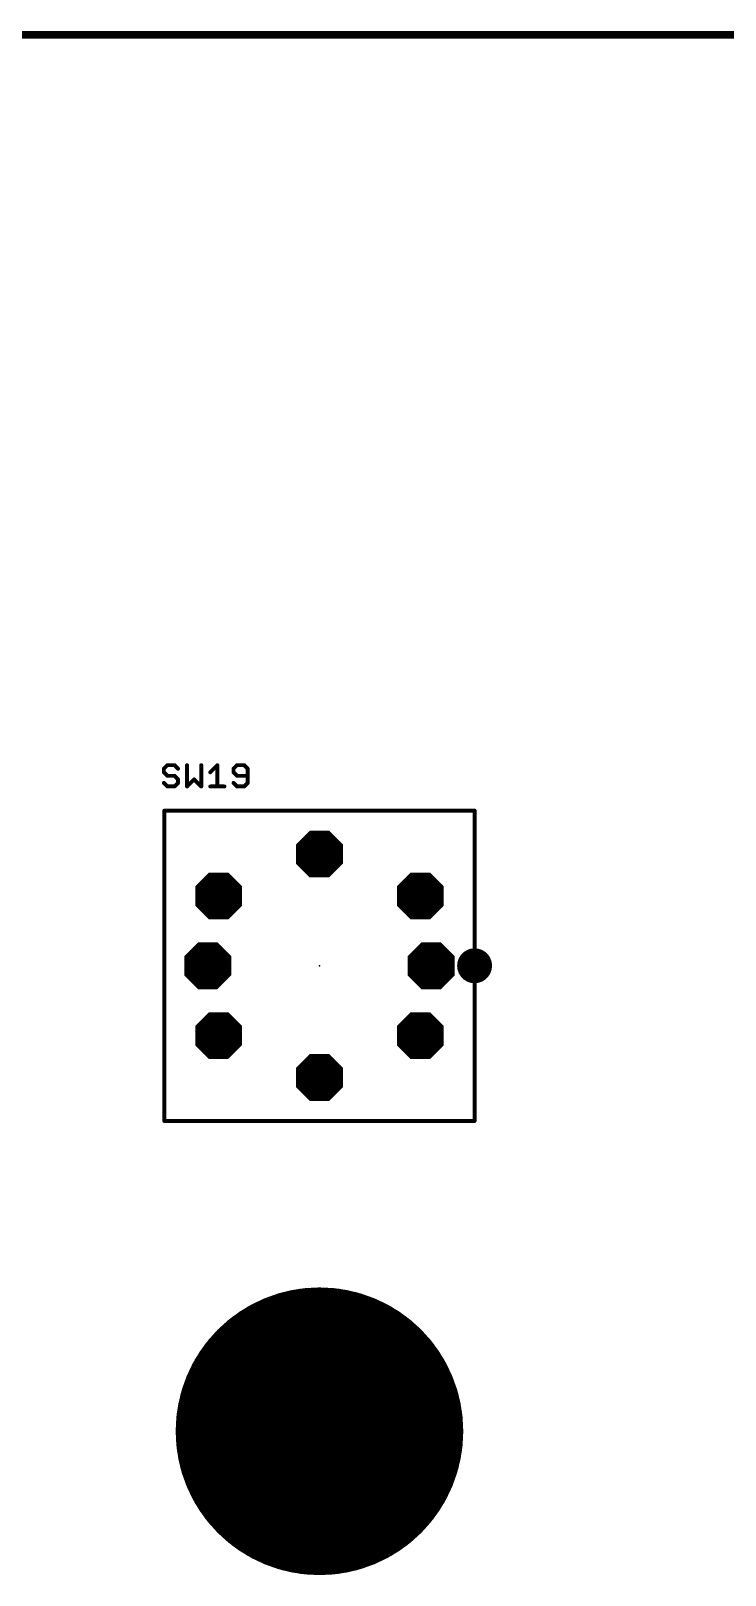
# Model space of a CAD drawing. Extents: x 0 to 426, y 0 to 160.
# Drawn here: x 275.7 to 298.07, y 110.36 to 160.13 of the extents above; entities that cross this region are included whole.
import ezdxf

# ---------------------------------------------------------------- set-up
doc = ezdxf.new("R2010")
doc.units = 0
doc.header["$MEASUREMENT"] = 0
doc.layers.get('0').update_dxf_attribs({"linetype": 'CONTINUOUS'})
for name, color, linetype in [('17', 82, 'CONTINUOUS'), ('20', 7, 'CONTINUOUS'), ('21', 253, 'CONTINUOUS'), ('23', 7, 'CONTINUOUS'), ('25', 253, 'CONTINUOUS'), ('41', 22, 'CONTINUOUS'), ('42', 175, 'CONTINUOUS')]:
    doc.layers.add(name, color=color, linetype=linetype)

# ---------------------------------------------------------------- blocks, each defined once
blk = doc.blocks.new('OCTAGONP')
at = {"const_width": 0.5}
blk.add_lwpolyline([(-0.25, -0.1036), (-0.25, 0.1036), (-0.1036, 0.25), (0.1036, 0.25), (0.25, 0.1036), (0.25, -0.1036), (0.1036, -0.25), (-0.1036, -0.25), (-0.25, -0.1036), (-0.25, 0.1036)], dxfattribs=at)

msp = doc.modelspace()

# ---------------------------------------------------------------- linework, layer by layer
at = {"layer": '20', "const_width": 0.254}
msp.add_lwpolyline([(395, 160), (5, 160)], dxfattribs=at)
at = {"layer": '20'}
msp.add_circle((285, 115), 1.905, dxfattribs=at)
at = {"layer": '21', "const_width": 0.127}
for points in [[(280, 135), (290, 135)], [(280, 125), (280, 135)], [(290, 135), (290, 125)], [(289.6091, 130.3117), (289.6883, 130.3909)], [(289.6783, 130.381), (290.3217, 130.381)], [(289.6883, 130.3909), (289.7831, 130.4505)], [(289.7831, 130.4505), (289.8887, 130.4875)], [(289.8887, 130.4875), (290, 130.5)], [(290, 130.5), (290.1113, 130.4875)], [(290.1113, 130.4875), (290.2169, 130.4505)], [(290.2169, 130.4505), (290.3117, 130.3909)], [(290.3117, 130.3909), (290.3909, 130.3117)], [(289.5, 130), (289.5125, 130.1113)], [(289.5125, 129.8887), (289.5, 130)], [(289.5, 130), (290.5, 130)], [(289.5125, 130.1113), (289.5495, 130.2169)], [(289.5495, 129.7831), (289.5125, 129.8887)], [(289.518, 130.127), (290.482, 130.127)], [(289.518, 129.873), (290.482, 129.873)], [(289.5495, 130.2169), (289.6091, 130.3117)], [(289.5728, 130.254), (290.4272, 130.254)], [(290.3909, 130.3117), (290.4505, 130.2169)], [(290.4505, 130.2169), (290.4875, 130.1113)], [(290.4875, 129.8887), (290.4505, 129.7831)], [(290.4875, 130.1113), (290.5, 130)], [(290.5, 130), (290.4875, 129.8887)], [(289.6091, 129.6883), (289.5495, 129.7831)], [(289.5728, 129.746), (290.4272, 129.746)], [(289.6883, 129.6091), (289.6091, 129.6883)], [(289.6783, 129.619), (290.3217, 129.619)], [(289.7831, 129.5495), (289.6883, 129.6091)], [(289.8887, 129.5125), (289.7831, 129.5495)], [(290, 129.5), (289.8887, 129.5125)], [(290.1113, 129.5125), (290, 129.5)], [(290.2169, 129.5495), (290.1113, 129.5125)], [(290.3117, 129.6091), (290.2169, 129.5495)], [(290.3909, 129.6883), (290.3117, 129.6091)], [(290.4505, 129.7831), (290.3909, 129.6883)], [(290, 125), (280, 125)]]:
    msp.add_lwpolyline(points, dxfattribs=at)
at = {"layer": '21'}
for points, const_width in [([(280, 135.0317, 1), (280, 134.9683)], 0.0635), ([(280.0317, 135, 1), (279.9683, 135)], 0.0635), ([(290.0317, 135, 1), (289.9683, 135)], 0.0635), ([(290, 134.9683, 1), (290, 135.0317)], 0.0635), ([(289.6783, 130.4127, 1), (289.6783, 130.3493)], 0.0635), ([(289.6714, 130.4178, 1), (289.7051, 130.364)], 0.0635), ([(289.7107, 130.3685, 1), (289.6658, 130.4134)], 0.0635), ([(289.7726, 130.4805, 1), (289.7935, 130.4205)], 0.0635), ([(289.8, 130.4236, 1), (289.7662, 130.4774)], 0.0635), ([(289.8852, 130.519, 1), (289.8923, 130.4559)], 0.0635), ([(289.8992, 130.4575, 1), (289.8783, 130.5174)], 0.0635), ([(290.0036, 130.5316, 1), (289.9964, 130.4684)], 0.0635), ([(290.0036, 130.4684, 1), (289.9964, 130.5316)], 0.0635), ([(290.1217, 130.5174, 1), (290.1008, 130.4575)], 0.0635), ([(290.1077, 130.4559, 1), (290.1148, 130.519)], 0.0635), ([(290.2338, 130.4774, 1), (290.2, 130.4236)], 0.0635), ([(290.2065, 130.4205, 1), (290.2274, 130.4805)], 0.0635), ([(290.3342, 130.4134, 1), (290.2893, 130.3685)], 0.0635), ([(290.2949, 130.364, 1), (290.3286, 130.4178)], 0.0635), ([(290.3217, 130.3493, 1), (290.3217, 130.4127)], 0.0635), ([(289.5316, 130.0036, 1), (289.4684, 129.9964)], 0.0635), ([(289.4684, 130.0036, 1), (289.5316, 129.9964)], 0.0635), ([(289.5, 130.0317, 1), (289.5, 129.9683)], 0.0635), ([(289.4826, 130.1217, 1), (289.5425, 130.1008)], 0.0635), ([(289.5425, 129.8992, 1), (289.4826, 129.8783)], 0.0635), ([(289.5441, 130.1077, 1), (289.481, 130.1148)], 0.0635), ([(289.481, 129.8852, 1), (289.5441, 129.8923)], 0.0635), ([(289.518, 129.9048, 1), (289.518, 129.8413)], 0.0635), ([(289.518, 130.1587, 1), (289.518, 130.0953)], 0.0635), ([(289.5226, 130.2338, 1), (289.5764, 130.2)], 0.0635), ([(289.5795, 130.2065, 1), (289.5195, 130.2274)], 0.0635), ([(289.5728, 130.2858, 1), (289.5728, 130.2223)], 0.0635), ([(289.5866, 130.3342, 1), (289.6315, 130.2893)], 0.0635), ([(289.636, 130.2949, 1), (289.5822, 130.3286)], 0.0635), ([(290.4178, 130.3286, 1), (290.364, 130.2949)], 0.0635), ([(290.3685, 130.2893, 1), (290.4134, 130.3342)], 0.0635), ([(290.4805, 130.2274, 1), (290.4205, 130.2065)], 0.0635), ([(290.4236, 130.2, 1), (290.4774, 130.2338)], 0.0635), ([(290.4272, 130.2223, 1), (290.4272, 130.2858)], 0.0635), ([(290.519, 130.1148, 1), (290.4559, 130.1077)], 0.0635), ([(290.4559, 129.8923, 1), (290.519, 129.8852)], 0.0635), ([(290.4575, 130.1008, 1), (290.5174, 130.1217)], 0.0635), ([(290.5174, 129.8783, 1), (290.4575, 129.8992)], 0.0635), ([(290.5316, 129.9964, 1), (290.4684, 130.0036)], 0.0635), ([(290.4684, 129.9964, 1), (290.5316, 130.0036)], 0.0635), ([(290.482, 130.0953, 1), (290.482, 130.1587)], 0.0635), ([(290.482, 129.8413, 1), (290.482, 129.9048)], 0.0635), ([(290.5, 129.9683, 1), (290.5, 130.0317)], 0.0635), ([(289.5764, 129.8, 1), (289.5226, 129.7662)], 0.0635), ([(289.5195, 129.7726, 1), (289.5795, 129.7935)], 0.0635), ([(289.5728, 129.7777, 1), (289.5728, 129.7143)], 0.0635), ([(289.6315, 129.7107, 1), (289.5866, 129.6658)], 0.0635), ([(289.5822, 129.6714, 1), (289.636, 129.7051)], 0.0635), ([(289.6783, 129.6507, 1), (289.6783, 129.5873)], 0.0635), ([(289.7051, 129.636, 1), (289.6714, 129.5822)], 0.0635), ([(289.6658, 129.5866, 1), (289.7107, 129.6315)], 0.0635), ([(289.7935, 129.5795, 1), (289.7726, 129.5195)], 0.0635), ([(289.7662, 129.5226, 1), (289.8, 129.5764)], 0.0635), ([(289.8923, 129.5441, 1), (289.8852, 129.481)], 0.0635), ([(289.8783, 129.4826, 1), (289.8992, 129.5425)], 0.0635), ([(289.9964, 129.5316, 1), (290.0036, 129.4684)], 0.0635), ([(289.9964, 129.4684, 1), (290.0036, 129.5316)], 0.0635), ([(290.1008, 129.5425, 1), (290.1217, 129.4826)], 0.0635), ([(290.1148, 129.481, 1), (290.1077, 129.5441)], 0.0635), ([(290.2, 129.5764, 1), (290.2338, 129.5226)], 0.0635), ([(290.2274, 129.5195, 1), (290.2065, 129.5795)], 0.0635), ([(290.2893, 129.6315, 1), (290.3342, 129.5866)], 0.0635), ([(290.3286, 129.5822, 1), (290.2949, 129.636)], 0.0635), ([(290.3217, 129.5873, 1), (290.3217, 129.6507)], 0.0635), ([(290.364, 129.7051, 1), (290.4178, 129.6714)], 0.0635), ([(290.4134, 129.6658, 1), (290.3685, 129.7107)], 0.0635), ([(290.4205, 129.7935, 1), (290.4805, 129.7726)], 0.0635), ([(290.4774, 129.7662, 1), (290.4236, 129.8)], 0.0635), ([(290.4272, 129.7143, 1), (290.4272, 129.7777)], 0.0635), ([(280, 125.0318, 1), (280, 124.9682)], 0.0635), ([(279.9683, 125, 1), (280.0317, 125)], 0.0635), ([(289.9683, 125, 1), (290.0317, 125)], 0.0635), ([(290, 124.9682, 1), (290, 125.0318)], 0.0635), ([(285, 110.428, 1), (285, 119.572, 1), (285, 110.428)], 0.127)]:
    msp.add_lwpolyline(points, format="xyb", dxfattribs=dict(at, const_width=const_width))
at = {"layer": '23'}
for p in [(285, 130), (285, 115)]:
    msp.add_point(p, dxfattribs=at)
at = {"layer": '25', "const_width": 0.127}
for points in [[(280.0979, 136.4649), (279.9835, 136.3505)], [(279.9835, 136.3505), (279.9835, 136.2361)], [(280.3267, 136.4649), (280.0979, 136.4649)], [(280.4411, 136.3505), (280.3267, 136.4649)], [(280.7319, 136.4649), (280.7319, 135.7785)], [(281.1895, 135.7785), (281.1895, 136.4649)], [(281.4803, 136.2361), (281.7091, 136.4649)], [(281.7091, 136.4649), (281.7091, 135.7785)], [(282.3431, 136.4649), (282.2287, 136.3505)], [(282.2287, 136.3505), (282.2287, 136.2361)], [(282.5719, 136.4649), (282.3431, 136.4649)], [(282.6863, 136.3505), (282.5719, 136.4649)], [(282.6863, 135.8929), (282.6863, 136.3505)], [(279.9835, 136.2361), (280.0979, 136.1217)], [(280.0979, 135.7785), (279.9835, 135.8929)], [(280.0979, 136.1217), (280.3267, 136.1217)], [(280.3267, 136.1217), (280.4411, 136.0073)], [(280.4411, 135.8929), (280.3267, 135.7785)], [(280.4411, 136.0073), (280.4411, 135.8929)], [(280.7319, 135.7785), (280.9607, 136.0073)], [(280.9607, 136.0073), (281.1895, 135.7785)], [(282.2287, 136.2361), (282.3431, 136.1217)], [(282.2287, 135.8929), (282.3431, 135.7785)], [(282.3431, 136.1217), (282.6863, 136.1217)], [(282.5719, 135.7785), (282.6863, 135.8929)], [(280.3267, 135.7785), (280.0979, 135.7785)], [(281.4803, 135.7785), (281.9379, 135.7785)], [(282.3431, 135.7785), (282.5719, 135.7785)]]:
    msp.add_lwpolyline(points, dxfattribs=at)
at = {"layer": '25', "const_width": 0.0635}
for points in [[(280.0152, 136.3505, 1), (279.9518, 136.3505)], [(279.961, 136.3729, 1), (280.006, 136.328)], [(280.0979, 136.4966, 1), (280.0979, 136.4331)], [(280.1203, 136.4424, 1), (280.0754, 136.4873)], [(280.3491, 136.4873, 1), (280.3042, 136.4424)], [(280.3267, 136.4331, 1), (280.3267, 136.4966)], [(280.4186, 136.328, 1), (280.4635, 136.3729)], [(280.7637, 136.4649, 1), (280.7002, 136.4649)], [(281.2213, 136.4649, 1), (281.1578, 136.4649)], [(281.7409, 136.4649, 1), (281.6774, 136.4649)], [(281.7316, 136.4424, 1), (281.6867, 136.4873)], [(282.2605, 136.3505, 1), (282.197, 136.3505)], [(282.2063, 136.3729, 1), (282.2512, 136.328)], [(282.3431, 136.4966, 1), (282.3431, 136.4331)], [(282.3656, 136.4424, 1), (282.3207, 136.4873)], [(282.5944, 136.4873, 1), (282.5495, 136.4424)], [(282.5719, 136.4331, 1), (282.5719, 136.4966)], [(282.7181, 136.3505, 1), (282.6546, 136.3505)], [(282.6639, 136.328, 1), (282.7088, 136.3729)], [(280.006, 136.2585, 1), (279.961, 136.2136)], [(279.9518, 136.2361, 1), (280.0152, 136.2361)], [(280.006, 135.9153, 1), (279.961, 135.8704)], [(280.0979, 136.1534, 1), (280.0979, 136.0899)], [(280.0754, 136.0992, 1), (280.1203, 136.1441)], [(280.3491, 136.1441, 1), (280.3042, 136.0992)], [(280.3267, 136.0899, 1), (280.3267, 136.1534)], [(280.4728, 136.0073, 1), (280.4093, 136.0073)], [(280.4093, 135.8929, 1), (280.4728, 135.8929)], [(280.4186, 135.9848, 1), (280.4635, 136.0297)], [(280.4635, 135.8704, 1), (280.4186, 135.9153)], [(280.9832, 136.0297, 1), (280.9383, 135.9848)], [(280.9832, 135.9848, 1), (280.9383, 136.0297)], [(281.4579, 136.2585, 1), (281.5028, 136.2136)], [(282.197, 136.2361, 1), (282.2605, 136.2361)], [(282.2512, 136.2585, 1), (282.2063, 136.2136)], [(282.2512, 135.9153, 1), (282.2063, 135.8704)], [(282.3431, 136.1534, 1), (282.3431, 136.0899)], [(282.3207, 136.0992, 1), (282.3656, 136.1441)], [(282.6546, 135.8929, 1), (282.7181, 135.8929)], [(282.7088, 135.8704, 1), (282.6639, 135.9153)], [(282.6863, 136.0899, 1), (282.6863, 136.1534)], [(280.0979, 135.8102, 1), (280.0979, 135.7468)], [(280.0754, 135.756, 1), (280.1203, 135.801)], [(280.3042, 135.801, 1), (280.3491, 135.756)], [(280.3267, 135.7468, 1), (280.3267, 135.8102)], [(280.7095, 135.801, 1), (280.7544, 135.756)], [(280.7002, 135.7785, 1), (280.7637, 135.7785)], [(281.1578, 135.7785, 1), (281.2213, 135.7785)], [(281.1671, 135.756, 1), (281.212, 135.801)], [(281.4803, 135.8102, 1), (281.4803, 135.7468)], [(281.6774, 135.7785, 1), (281.7409, 135.7785)], [(281.9379, 135.7468, 1), (281.9379, 135.8102)], [(282.3431, 135.8102, 1), (282.3431, 135.7468)], [(282.3207, 135.756, 1), (282.3656, 135.801)], [(282.5495, 135.801, 1), (282.5944, 135.756)], [(282.5719, 135.7468, 1), (282.5719, 135.8102)]]:
    msp.add_lwpolyline(points, format="xyb", dxfattribs=at)
at = {"layer": '41', "const_width": 0.127}
for points in [[(283.2504, 119.224), (283.8167, 119.4162)], [(283.8167, 119.4162), (284.4032, 119.5329)], [(283.9614, 119.445), (286.0386, 119.445)], [(284.4032, 119.5329), (285, 119.572)], [(285, 119.572), (285.5968, 119.5329)], [(285.5968, 119.5329), (286.1833, 119.4162)], [(286.1833, 119.4162), (286.7496, 119.224)], [(282.2167, 118.6272), (282.714, 118.9595)], [(282.6804, 118.937), (287.3196, 118.937)], [(282.714, 118.9595), (283.2504, 119.224)], [(282.926, 119.064), (287.074, 119.064)], [(283.1835, 119.191), (286.8165, 119.191)], [(283.5274, 119.318), (286.4726, 119.318)], [(286.7496, 119.224), (287.286, 118.9595)], [(287.286, 118.9595), (287.7833, 118.6272)], [(281.7671, 118.2329), (282.2167, 118.6272)], [(281.9907, 118.429), (288.0093, 118.429)], [(282.1355, 118.556), (287.8645, 118.556)], [(282.3002, 118.683), (287.6998, 118.683)], [(282.4903, 118.81), (287.5097, 118.81)], [(287.7833, 118.6272), (288.2329, 118.2329)], [(281.3728, 117.7833), (281.7671, 118.2329)], [(281.4936, 117.921), (288.5064, 117.921)], [(281.605, 118.048), (288.395, 118.048)], [(281.7163, 118.175), (288.2837, 118.175)], [(281.8459, 118.302), (288.1541, 118.302)], [(288.2329, 118.2329), (288.6272, 117.7833)], [(281.0405, 117.286), (281.3728, 117.7833)], [(281.1254, 117.413), (288.8746, 117.413)], [(281.2102, 117.54), (288.7898, 117.54)], [(281.2951, 117.667), (288.7049, 117.667)], [(281.3822, 117.794), (288.6178, 117.794)], [(288.6272, 117.7833), (288.9595, 117.286)], [(280.776, 116.7496), (281.0405, 117.286)], [(280.8526, 116.905), (289.1474, 116.905)], [(280.9153, 117.032), (289.0847, 117.032)], [(280.9779, 117.159), (289.0221, 117.159)], [(281.0405, 117.286), (288.9595, 117.286)], [(288.9595, 117.286), (289.224, 116.7496)], [(280.5838, 116.1833), (280.776, 116.7496)], [(280.6563, 116.397), (289.3437, 116.397)], [(280.6994, 116.524), (289.3006, 116.524)], [(280.7425, 116.651), (289.2575, 116.651)], [(280.79, 116.778), (289.21, 116.778)], [(289.224, 116.7496), (289.4162, 116.1833)], [(280.4671, 115.5968), (280.5838, 116.1833)], [(280.5252, 115.889), (289.4748, 115.889)], [(280.5505, 116.016), (289.4495, 116.016)], [(280.5758, 116.143), (289.4242, 116.143)], [(280.6132, 116.27), (289.3868, 116.27)], [(289.4162, 116.1833), (289.5329, 115.5968)], [(280.428, 115), (280.4671, 115.5968)], [(280.4613, 115.508), (289.5387, 115.508)], [(280.4747, 115.635), (289.5253, 115.635)], [(280.5, 115.762), (289.5, 115.762)], [(289.5329, 115.5968), (289.572, 115)], [(280.4671, 114.4032), (280.428, 115)], [(280.428, 115), (289.572, 115)], [(280.4363, 115.127), (289.5637, 115.127)], [(280.4446, 115.254), (289.5554, 115.254)], [(280.453, 115.381), (289.547, 115.381)], [(289.572, 115), (289.5329, 114.4032)], [(280.4363, 114.873), (289.5637, 114.873)], [(280.4447, 114.746), (289.5554, 114.746)], [(280.453, 114.619), (289.547, 114.619)], [(280.4613, 114.492), (289.5387, 114.492)], [(280.5838, 113.8167), (280.4671, 114.4032)], [(289.5329, 114.4032), (289.4162, 113.8167)], [(280.4747, 114.365), (289.5253, 114.365)], [(280.5, 114.238), (289.5, 114.238)], [(280.5252, 114.111), (289.4748, 114.111)], [(280.5505, 113.984), (289.4495, 113.984)], [(280.5758, 113.857), (289.4242, 113.857)], [(280.776, 113.2504), (280.5838, 113.8167)], [(280.6132, 113.73), (289.3868, 113.73)], [(280.6563, 113.603), (289.3437, 113.603)], [(280.6994, 113.476), (289.3006, 113.476)], [(289.4162, 113.8167), (289.224, 113.2504)], [(280.7425, 113.349), (289.2575, 113.349)], [(281.0405, 112.714), (280.776, 113.2504)], [(280.79, 113.222), (289.21, 113.222)], [(280.8526, 113.095), (289.1474, 113.095)], [(280.9153, 112.968), (289.0847, 112.968)], [(289.224, 113.2504), (288.9595, 112.714)], [(280.9779, 112.841), (289.0221, 112.841)], [(281.3728, 112.2167), (281.0405, 112.714)], [(281.0405, 112.714), (288.9595, 112.714)], [(281.1254, 112.587), (288.8746, 112.587)], [(281.2103, 112.46), (288.7898, 112.46)], [(288.9595, 112.714), (288.6272, 112.2167)], [(281.2951, 112.333), (288.7049, 112.333)], [(281.7671, 111.7671), (281.3728, 112.2167)], [(281.3822, 112.206), (288.6178, 112.206)], [(281.4936, 112.079), (288.5064, 112.079)], [(281.605, 111.952), (288.395, 111.952)], [(288.6272, 112.2167), (288.2329, 111.7671)], [(281.7163, 111.825), (288.2837, 111.825)], [(282.2167, 111.3728), (281.7671, 111.7671)], [(281.8459, 111.698), (288.1541, 111.698)], [(281.9907, 111.571), (288.0093, 111.571)], [(282.1355, 111.444), (287.8645, 111.444)], [(288.2329, 111.7671), (287.7833, 111.3728)], [(282.714, 111.0405), (282.2167, 111.3728)], [(282.3002, 111.317), (287.6998, 111.317)], [(282.4903, 111.19), (287.5097, 111.19)], [(282.6804, 111.063), (287.3196, 111.063)], [(283.2504, 110.776), (282.714, 111.0405)], [(282.926, 110.936), (287.074, 110.936)], [(287.286, 111.0405), (286.7496, 110.776)], [(287.7833, 111.3728), (287.286, 111.0405)], [(283.1835, 110.809), (286.8165, 110.809)], [(283.8167, 110.5838), (283.2504, 110.776)], [(283.5274, 110.682), (286.4726, 110.682)], [(284.4032, 110.4671), (283.8167, 110.5838)], [(283.9614, 110.555), (286.0386, 110.555)], [(285, 110.428), (284.4032, 110.4671)], [(285.5968, 110.4671), (285, 110.428)], [(286.1833, 110.5838), (285.5968, 110.4671)], [(286.7496, 110.776), (286.1833, 110.5838)]]:
    msp.add_lwpolyline(points, dxfattribs=at)
at = {"layer": '41', "const_width": 0.0635}
for points in [[(283.8105, 119.4474, 1), (283.8229, 119.3851)], [(283.8269, 119.3861, 1), (283.8065, 119.4463)], [(283.9614, 119.4768, 1), (283.9614, 119.4133)], [(284.4012, 119.5646, 1), (284.4053, 119.5012)], [(284.4094, 119.5017, 1), (284.397, 119.564)], [(285.0021, 119.6037, 1), (284.9979, 119.5403)], [(285.0021, 119.5403, 1), (284.9979, 119.6037)], [(285.603, 119.564, 1), (285.5906, 119.5017)], [(285.5947, 119.5012, 1), (285.5988, 119.5646)], [(286.0386, 119.4133, 1), (286.0386, 119.4768)], [(286.1935, 119.4463, 1), (286.1731, 119.3861)], [(286.1771, 119.3851, 1), (286.1895, 119.4474)], [(282.6804, 118.9688, 1), (282.6804, 118.9053)], [(282.7, 118.9879, 1), (282.728, 118.931)], [(282.7316, 118.9331, 1), (282.6964, 118.9859)], [(282.926, 119.0958, 1), (282.926, 119.0323)], [(283.1835, 119.2228, 1), (283.1835, 119.1593)], [(283.2402, 119.254, 1), (283.2606, 119.1939)], [(283.2644, 119.1955, 1), (283.2363, 119.2525)], [(283.5274, 119.3498, 1), (283.5274, 119.2863)], [(286.4726, 119.2863, 1), (286.4726, 119.3498)], [(286.7637, 119.2525, 1), (286.7356, 119.1955)], [(286.7394, 119.1939, 1), (286.7598, 119.254)], [(286.8165, 119.1593, 1), (286.8165, 119.2228)], [(287.074, 119.0323, 1), (287.074, 119.0958)], [(287.3036, 118.9859, 1), (287.2684, 118.9331)], [(287.272, 118.931, 1), (287.3, 118.9879)], [(287.3196, 118.9053, 1), (287.3196, 118.9688)], [(281.9907, 118.4608, 1), (281.9907, 118.3972)], [(282.1355, 118.5878, 1), (282.1355, 118.5243)], [(282.1991, 118.6536, 1), (282.2344, 118.6008)], [(282.2377, 118.6033, 1), (282.1958, 118.6511)], [(282.3002, 118.7148, 1), (282.3002, 118.6513)], [(282.4903, 118.8418, 1), (282.4903, 118.7782)], [(287.5097, 118.7782, 1), (287.5097, 118.8418)], [(287.6998, 118.6513, 1), (287.6998, 118.7148)], [(287.8042, 118.6511, 1), (287.7623, 118.6033)], [(287.7656, 118.6008, 1), (287.8009, 118.6536)], [(287.8645, 118.5243, 1), (287.8645, 118.5878)], [(288.0093, 118.3972, 1), (288.0093, 118.4608)], [(281.4936, 117.9528, 1), (281.4936, 117.8893)], [(281.605, 118.0798, 1), (281.605, 118.0162)], [(281.7163, 118.2068, 1), (281.7163, 118.1433)], [(281.7462, 118.2568, 1), (281.788, 118.209)], [(281.791, 118.212, 1), (281.7432, 118.2538)], [(281.8459, 118.3338, 1), (281.8459, 118.2703)], [(288.1541, 118.2703, 1), (288.1541, 118.3338)], [(288.2568, 118.2538, 1), (288.209, 118.212)], [(288.212, 118.209, 1), (288.2538, 118.2568)], [(288.2837, 118.1433, 1), (288.2837, 118.2068)], [(288.395, 118.0162, 1), (288.395, 118.0798)], [(288.5064, 117.8893, 1), (288.5064, 117.9528)], [(281.1254, 117.4448, 1), (281.1254, 117.3813)], [(281.2102, 117.5718, 1), (281.2102, 117.5083)], [(281.2951, 117.6988, 1), (281.2951, 117.6352)], [(281.3489, 117.8042, 1), (281.3967, 117.7623)], [(281.3992, 117.7656, 1), (281.3464, 117.8009)], [(281.3822, 117.8258, 1), (281.3822, 117.7623)], [(288.6536, 117.8009, 1), (288.6008, 117.7656)], [(288.6033, 117.7623, 1), (288.6511, 117.8042)], [(288.6178, 117.7623, 1), (288.6178, 117.8258)], [(288.7049, 117.6352, 1), (288.7049, 117.6988)], [(288.7898, 117.5083, 1), (288.7898, 117.5718)], [(288.8746, 117.3813, 1), (288.8746, 117.4448)], [(280.8526, 116.9368, 1), (280.8526, 116.8732)], [(280.9153, 117.0638, 1), (280.9153, 117.0003)], [(280.9779, 117.1908, 1), (280.9779, 117.1273)], [(281.0405, 117.3178, 1), (281.0405, 117.2542)], [(281.0141, 117.3036, 1), (281.0669, 117.2684)], [(281.069, 117.272, 1), (281.0121, 117.3)], [(288.9879, 117.3, 1), (288.931, 117.272)], [(288.9331, 117.2684, 1), (288.9859, 117.3036)], [(288.9595, 117.2542, 1), (288.9595, 117.3178)], [(289.0221, 117.1273, 1), (289.0221, 117.1908)], [(289.0847, 117.0003, 1), (289.0847, 117.0638)], [(289.1474, 116.8732, 1), (289.1474, 116.9368)], [(280.6563, 116.4288, 1), (280.6563, 116.3653)], [(280.6994, 116.5558, 1), (280.6994, 116.4922)], [(280.7425, 116.6828, 1), (280.7425, 116.6193)], [(280.7475, 116.7637, 1), (280.8045, 116.7356)], [(280.8061, 116.7394, 1), (280.746, 116.7598)], [(280.79, 116.8098, 1), (280.79, 116.7463)], [(289.254, 116.7598, 1), (289.1939, 116.7394)], [(289.1955, 116.7356, 1), (289.2525, 116.7637)], [(289.21, 116.7463, 1), (289.21, 116.8098)], [(289.2575, 116.6193, 1), (289.2575, 116.6828)], [(289.3006, 116.4922, 1), (289.3006, 116.5558)], [(289.3437, 116.3653, 1), (289.3437, 116.4288)], [(280.5252, 115.9208, 1), (280.5252, 115.8573)], [(280.5505, 116.0478, 1), (280.5505, 115.9843)], [(280.5758, 116.1748, 1), (280.5758, 116.1112)], [(280.5537, 116.1935, 1), (280.6139, 116.1731)], [(280.6149, 116.1771, 1), (280.5526, 116.1895)], [(280.6132, 116.3018, 1), (280.6132, 116.2383)], [(289.4474, 116.1895, 1), (289.3851, 116.1771)], [(289.3861, 116.1731, 1), (289.4463, 116.1935)], [(289.3868, 116.2383, 1), (289.3868, 116.3018)], [(289.4242, 116.1112, 1), (289.4242, 116.1748)], [(289.4495, 115.9843, 1), (289.4495, 116.0478)], [(289.4748, 115.8573, 1), (289.4748, 115.9208)], [(280.4613, 115.5398, 1), (280.4613, 115.4763)], [(280.436, 115.603, 1), (280.4983, 115.5906)], [(280.4988, 115.5947, 1), (280.4354, 115.5988)], [(280.4747, 115.6668, 1), (280.4747, 115.6033)], [(280.5, 115.7938, 1), (280.5, 115.7302)], [(289.5, 115.7302, 1), (289.5, 115.7938)], [(289.5646, 115.5988, 1), (289.5012, 115.5947)], [(289.5017, 115.5906, 1), (289.564, 115.603)], [(289.5253, 115.6033, 1), (289.5253, 115.6668)], [(289.5387, 115.4763, 1), (289.5387, 115.5398)], [(280.428, 115.0318, 1), (280.428, 114.9682)], [(280.4597, 115.0021, 1), (280.3963, 114.9979)], [(280.3963, 115.0021, 1), (280.4597, 114.9979)], [(280.4363, 115.1588, 1), (280.4363, 115.0953)], [(280.4446, 115.2858, 1), (280.4446, 115.2223)], [(280.453, 115.4128, 1), (280.453, 115.3492)], [(289.6037, 114.9979, 1), (289.5403, 115.0021)], [(289.5403, 114.9979, 1), (289.6037, 115.0021)], [(289.547, 115.3492, 1), (289.547, 115.4128)], [(289.5554, 115.2223, 1), (289.5554, 115.2858)], [(289.5637, 115.0953, 1), (289.5637, 115.1588)], [(289.572, 114.9682, 1), (289.572, 115.0318)], [(280.4363, 114.9048, 1), (280.4363, 114.8413)], [(280.4447, 114.7778, 1), (280.4447, 114.7143)], [(280.453, 114.6508, 1), (280.453, 114.5872)], [(280.4613, 114.5238, 1), (280.4613, 114.4603)], [(280.4983, 114.4094, 1), (280.436, 114.397)], [(289.564, 114.397, 1), (289.5017, 114.4094)], [(289.5387, 114.4603, 1), (289.5387, 114.5238)], [(289.547, 114.5872, 1), (289.547, 114.6508)], [(289.5554, 114.7143, 1), (289.5554, 114.7778)], [(289.5637, 114.8413, 1), (289.5637, 114.9048)], [(280.4354, 114.4012, 1), (280.4988, 114.4053)], [(280.4747, 114.3968, 1), (280.4747, 114.3333)], [(280.5, 114.2698, 1), (280.5, 114.2062)], [(280.5252, 114.1428, 1), (280.5252, 114.0793)], [(280.5505, 114.0158, 1), (280.5505, 113.9523)], [(289.4495, 113.9523, 1), (289.4495, 114.0158)], [(289.4748, 114.0793, 1), (289.4748, 114.1428)], [(289.5, 114.2062, 1), (289.5, 114.2698)], [(289.5012, 114.4053, 1), (289.5646, 114.4012)], [(289.5253, 114.3333, 1), (289.5253, 114.3968)], [(280.5758, 113.8888, 1), (280.5758, 113.8252)], [(280.6139, 113.8269, 1), (280.5537, 113.8065)], [(280.5526, 113.8105, 1), (280.6149, 113.8229)], [(280.6132, 113.7618, 1), (280.6132, 113.6983)], [(280.6563, 113.6348, 1), (280.6563, 113.5713)], [(280.6994, 113.5078, 1), (280.6994, 113.4442)], [(289.3006, 113.4442, 1), (289.3006, 113.5078)], [(289.3437, 113.5713, 1), (289.3437, 113.6348)], [(289.3851, 113.8229, 1), (289.4474, 113.8105)], [(289.4463, 113.8065, 1), (289.3861, 113.8269)], [(289.3868, 113.6983, 1), (289.3868, 113.7618)], [(289.4242, 113.8252, 1), (289.4242, 113.8888)], [(280.7425, 113.3808, 1), (280.7425, 113.3173)], [(280.8045, 113.2644, 1), (280.7475, 113.2363)], [(280.746, 113.2402, 1), (280.8061, 113.2606)], [(280.79, 113.2538, 1), (280.79, 113.1903)], [(280.8526, 113.1268, 1), (280.8526, 113.0632)], [(280.9153, 112.9998, 1), (280.9153, 112.9363)], [(289.0847, 112.9363, 1), (289.0847, 112.9998)], [(289.1474, 113.0632, 1), (289.1474, 113.1268)], [(289.1939, 113.2606, 1), (289.254, 113.2402)], [(289.2525, 113.2363, 1), (289.1955, 113.2644)], [(289.21, 113.1903, 1), (289.21, 113.2538)], [(289.2575, 113.3173, 1), (289.2575, 113.3808)], [(280.9779, 112.8728, 1), (280.9779, 112.8093)], [(281.0405, 112.7458, 1), (281.0405, 112.6822)], [(281.0669, 112.7316, 1), (281.0141, 112.6964)], [(281.0121, 112.7, 1), (281.069, 112.728)], [(281.1254, 112.6188, 1), (281.1254, 112.5553)], [(281.2103, 112.4918, 1), (281.2103, 112.4283)], [(288.7898, 112.4283, 1), (288.7898, 112.4918)], [(288.8746, 112.5553, 1), (288.8746, 112.6188)], [(288.931, 112.728, 1), (288.9879, 112.7)], [(288.9859, 112.6964, 1), (288.9331, 112.7316)], [(288.9595, 112.6822, 1), (288.9595, 112.7458)], [(289.0221, 112.8093, 1), (289.0221, 112.8728)], [(281.2951, 112.3648, 1), (281.2951, 112.3012)], [(281.3967, 112.2377, 1), (281.3489, 112.1958)], [(281.3464, 112.1991, 1), (281.3992, 112.2344)], [(281.3822, 112.2378, 1), (281.3822, 112.1743)], [(281.4936, 112.1108, 1), (281.4936, 112.0473)], [(281.605, 111.9838, 1), (281.605, 111.9203)], [(288.395, 111.9203, 1), (288.395, 111.9838)], [(288.5064, 112.0473, 1), (288.5064, 112.1108)], [(288.6008, 112.2344, 1), (288.6536, 112.1991)], [(288.6511, 112.1958, 1), (288.6033, 112.2377)], [(288.6178, 112.1743, 1), (288.6178, 112.2378)], [(288.7049, 112.3012, 1), (288.7049, 112.3648)], [(281.7163, 111.8568, 1), (281.7163, 111.7933)], [(281.788, 111.791, 1), (281.7462, 111.7432)], [(281.7432, 111.7462, 1), (281.791, 111.788)], [(281.8459, 111.7298, 1), (281.8459, 111.6663)], [(281.9907, 111.6028, 1), (281.9907, 111.5393)], [(282.1355, 111.4758, 1), (282.1355, 111.4123)], [(287.8645, 111.4123, 1), (287.8645, 111.4758)], [(288.0093, 111.5393, 1), (288.0093, 111.6028)], [(288.1541, 111.6663, 1), (288.1541, 111.7298)], [(288.209, 111.788, 1), (288.2568, 111.7462)], [(288.2538, 111.7432, 1), (288.212, 111.791)], [(288.2837, 111.7933, 1), (288.2837, 111.8568)], [(282.2344, 111.3992, 1), (282.1991, 111.3464)], [(282.1958, 111.3489, 1), (282.2377, 111.3967)], [(282.3002, 111.3488, 1), (282.3002, 111.2853)], [(282.4903, 111.2218, 1), (282.4903, 111.1583)], [(282.6804, 111.0948, 1), (282.6804, 111.0312)], [(282.728, 111.069, 1), (282.7, 111.0121)], [(282.6964, 111.0141, 1), (282.7316, 111.0669)], [(282.926, 110.9678, 1), (282.926, 110.9043)], [(287.074, 110.9043, 1), (287.074, 110.9678)], [(287.2684, 111.0669, 1), (287.3036, 111.0141)], [(287.3, 111.0121, 1), (287.272, 111.069)], [(287.3196, 111.0312, 1), (287.3196, 111.0948)], [(287.5097, 111.1583, 1), (287.5097, 111.2218)], [(287.6998, 111.2853, 1), (287.6998, 111.3488)], [(287.7623, 111.3967, 1), (287.8042, 111.3489)], [(287.8009, 111.3464, 1), (287.7656, 111.3992)], [(283.1835, 110.8408, 1), (283.1835, 110.7773)], [(283.2606, 110.8061, 1), (283.2402, 110.746)], [(283.2363, 110.7475, 1), (283.2644, 110.8045)], [(283.5274, 110.7138, 1), (283.5274, 110.6502)], [(283.8229, 110.6149, 1), (283.8105, 110.5526)], [(283.8065, 110.5537, 1), (283.8269, 110.6139)], [(283.9614, 110.5868, 1), (283.9614, 110.5233)], [(284.4053, 110.4988, 1), (284.4012, 110.4354)], [(284.397, 110.436, 1), (284.4094, 110.4983)], [(284.9979, 110.4597, 1), (285.0021, 110.3963)], [(284.9979, 110.3963, 1), (285.0021, 110.4597)], [(285.5906, 110.4983, 1), (285.603, 110.436)], [(285.5988, 110.4354, 1), (285.5947, 110.4988)], [(286.0386, 110.5233, 1), (286.0386, 110.5868)], [(286.1731, 110.6139, 1), (286.1935, 110.5537)], [(286.1895, 110.5526, 1), (286.1771, 110.6149)], [(286.4726, 110.6502, 1), (286.4726, 110.7138)], [(286.7356, 110.8045, 1), (286.7637, 110.7475)], [(286.7598, 110.746, 1), (286.7394, 110.8061)], [(286.8165, 110.7773, 1), (286.8165, 110.8408)]]:
    msp.add_lwpolyline(points, format="xyb", dxfattribs=at)
at = {"layer": '42', "const_width": 0.127}
for points in [[(283.2504, 119.224), (283.8167, 119.4162)], [(283.8167, 119.4162), (284.4032, 119.5329)], [(283.9614, 119.445), (286.0386, 119.445)], [(284.4032, 119.5329), (285, 119.572)], [(285, 119.572), (285.5968, 119.5329)], [(285.5968, 119.5329), (286.1833, 119.4162)], [(286.1833, 119.4162), (286.7496, 119.224)], [(282.2167, 118.6272), (282.714, 118.9595)], [(282.6804, 118.937), (287.3196, 118.937)], [(282.714, 118.9595), (283.2504, 119.224)], [(282.926, 119.064), (287.074, 119.064)], [(283.1835, 119.191), (286.8165, 119.191)], [(283.5274, 119.318), (286.4726, 119.318)], [(286.7496, 119.224), (287.286, 118.9595)], [(287.286, 118.9595), (287.7833, 118.6272)], [(281.7671, 118.2329), (282.2167, 118.6272)], [(281.9907, 118.429), (288.0093, 118.429)], [(282.1355, 118.556), (287.8645, 118.556)], [(282.3002, 118.683), (287.6998, 118.683)], [(282.4903, 118.81), (287.5097, 118.81)], [(287.7833, 118.6272), (288.2329, 118.2329)], [(281.3728, 117.7833), (281.7671, 118.2329)], [(281.4936, 117.921), (288.5064, 117.921)], [(281.605, 118.048), (288.395, 118.048)], [(281.7163, 118.175), (288.2837, 118.175)], [(281.8459, 118.302), (288.1541, 118.302)], [(288.2329, 118.2329), (288.6272, 117.7833)], [(281.0405, 117.286), (281.3728, 117.7833)], [(281.1254, 117.413), (288.8746, 117.413)], [(281.2102, 117.54), (288.7898, 117.54)], [(281.2951, 117.667), (288.7049, 117.667)], [(281.3822, 117.794), (288.6178, 117.794)], [(288.6272, 117.7833), (288.9595, 117.286)], [(280.776, 116.7496), (281.0405, 117.286)], [(280.8526, 116.905), (289.1474, 116.905)], [(280.9153, 117.032), (289.0847, 117.032)], [(280.9779, 117.159), (289.0221, 117.159)], [(281.0405, 117.286), (288.9595, 117.286)], [(288.9595, 117.286), (289.224, 116.7496)], [(280.5838, 116.1833), (280.776, 116.7496)], [(280.6563, 116.397), (289.3437, 116.397)], [(280.6994, 116.524), (289.3006, 116.524)], [(280.7425, 116.651), (289.2575, 116.651)], [(280.79, 116.778), (289.21, 116.778)], [(289.224, 116.7496), (289.4162, 116.1833)], [(280.4671, 115.5968), (280.5838, 116.1833)], [(280.5252, 115.889), (289.4748, 115.889)], [(280.5505, 116.016), (289.4495, 116.016)], [(280.5758, 116.143), (289.4242, 116.143)], [(280.6132, 116.27), (289.3868, 116.27)], [(289.4162, 116.1833), (289.5329, 115.5968)], [(280.428, 115), (280.4671, 115.5968)], [(280.4613, 115.508), (289.5387, 115.508)], [(280.4747, 115.635), (289.5253, 115.635)], [(280.5, 115.762), (289.5, 115.762)], [(289.5329, 115.5968), (289.572, 115)], [(280.4671, 114.4032), (280.428, 115)], [(280.428, 115), (289.572, 115)], [(280.4363, 115.127), (289.5637, 115.127)], [(280.4446, 115.254), (289.5554, 115.254)], [(280.453, 115.381), (289.547, 115.381)], [(289.572, 115), (289.5329, 114.4032)], [(280.4363, 114.873), (289.5637, 114.873)], [(280.4447, 114.746), (289.5554, 114.746)], [(280.453, 114.619), (289.547, 114.619)], [(280.4613, 114.492), (289.5387, 114.492)], [(280.5838, 113.8167), (280.4671, 114.4032)], [(289.5329, 114.4032), (289.4162, 113.8167)], [(280.4747, 114.365), (289.5253, 114.365)], [(280.5, 114.238), (289.5, 114.238)], [(280.5252, 114.111), (289.4748, 114.111)], [(280.5505, 113.984), (289.4495, 113.984)], [(280.5758, 113.857), (289.4242, 113.857)], [(280.776, 113.2504), (280.5838, 113.8167)], [(280.6132, 113.73), (289.3868, 113.73)], [(280.6563, 113.603), (289.3437, 113.603)], [(280.6994, 113.476), (289.3006, 113.476)], [(289.4162, 113.8167), (289.224, 113.2504)], [(280.7425, 113.349), (289.2575, 113.349)], [(281.0405, 112.714), (280.776, 113.2504)], [(280.79, 113.222), (289.21, 113.222)], [(280.8526, 113.095), (289.1474, 113.095)], [(280.9153, 112.968), (289.0847, 112.968)], [(289.224, 113.2504), (288.9595, 112.714)], [(280.9779, 112.841), (289.0221, 112.841)], [(281.3728, 112.2167), (281.0405, 112.714)], [(281.0405, 112.714), (288.9595, 112.714)], [(281.1254, 112.587), (288.8746, 112.587)], [(281.2103, 112.46), (288.7898, 112.46)], [(288.9595, 112.714), (288.6272, 112.2167)], [(281.2951, 112.333), (288.7049, 112.333)], [(281.7671, 111.7671), (281.3728, 112.2167)], [(281.3822, 112.206), (288.6178, 112.206)], [(281.4936, 112.079), (288.5064, 112.079)], [(281.605, 111.952), (288.395, 111.952)], [(288.6272, 112.2167), (288.2329, 111.7671)], [(281.7163, 111.825), (288.2837, 111.825)], [(282.2167, 111.3728), (281.7671, 111.7671)], [(281.8459, 111.698), (288.1541, 111.698)], [(281.9907, 111.571), (288.0093, 111.571)], [(282.1355, 111.444), (287.8645, 111.444)], [(288.2329, 111.7671), (287.7833, 111.3728)], [(282.714, 111.0405), (282.2167, 111.3728)], [(282.3002, 111.317), (287.6998, 111.317)], [(282.4903, 111.19), (287.5097, 111.19)], [(282.6804, 111.063), (287.3196, 111.063)], [(283.2504, 110.776), (282.714, 111.0405)], [(282.926, 110.936), (287.074, 110.936)], [(287.286, 111.0405), (286.7496, 110.776)], [(287.7833, 111.3728), (287.286, 111.0405)], [(283.1835, 110.809), (286.8165, 110.809)], [(283.8167, 110.5838), (283.2504, 110.776)], [(283.5274, 110.682), (286.4726, 110.682)], [(284.4032, 110.4671), (283.8167, 110.5838)], [(283.9614, 110.555), (286.0386, 110.555)], [(285, 110.428), (284.4032, 110.4671)], [(285.5968, 110.4671), (285, 110.428)], [(286.1833, 110.5838), (285.5968, 110.4671)], [(286.7496, 110.776), (286.1833, 110.5838)]]:
    msp.add_lwpolyline(points, dxfattribs=at)
at = {"layer": '42', "const_width": 0.0635}
for points in [[(283.8105, 119.4474, 1), (283.8229, 119.3851)], [(283.8269, 119.3861, 1), (283.8065, 119.4463)], [(283.9614, 119.4768, 1), (283.9614, 119.4133)], [(284.4012, 119.5646, 1), (284.4053, 119.5012)], [(284.4094, 119.5017, 1), (284.397, 119.564)], [(285.0021, 119.6037, 1), (284.9979, 119.5403)], [(285.0021, 119.5403, 1), (284.9979, 119.6037)], [(285.603, 119.564, 1), (285.5906, 119.5017)], [(285.5947, 119.5012, 1), (285.5988, 119.5646)], [(286.0386, 119.4133, 1), (286.0386, 119.4768)], [(286.1935, 119.4463, 1), (286.1731, 119.3861)], [(286.1771, 119.3851, 1), (286.1895, 119.4474)], [(282.6804, 118.9688, 1), (282.6804, 118.9053)], [(282.7, 118.9879, 1), (282.728, 118.931)], [(282.7316, 118.9331, 1), (282.6964, 118.9859)], [(282.926, 119.0958, 1), (282.926, 119.0323)], [(283.1835, 119.2228, 1), (283.1835, 119.1593)], [(283.2402, 119.254, 1), (283.2606, 119.1939)], [(283.2644, 119.1955, 1), (283.2363, 119.2525)], [(283.5274, 119.3498, 1), (283.5274, 119.2863)], [(286.4726, 119.2863, 1), (286.4726, 119.3498)], [(286.7637, 119.2525, 1), (286.7356, 119.1955)], [(286.7394, 119.1939, 1), (286.7598, 119.254)], [(286.8165, 119.1593, 1), (286.8165, 119.2228)], [(287.074, 119.0323, 1), (287.074, 119.0958)], [(287.3036, 118.9859, 1), (287.2684, 118.9331)], [(287.272, 118.931, 1), (287.3, 118.9879)], [(287.3196, 118.9053, 1), (287.3196, 118.9688)], [(281.9907, 118.4608, 1), (281.9907, 118.3972)], [(282.1355, 118.5878, 1), (282.1355, 118.5243)], [(282.1991, 118.6536, 1), (282.2344, 118.6008)], [(282.2377, 118.6033, 1), (282.1958, 118.6511)], [(282.3002, 118.7148, 1), (282.3002, 118.6513)], [(282.4903, 118.8418, 1), (282.4903, 118.7782)], [(287.5097, 118.7782, 1), (287.5097, 118.8418)], [(287.6998, 118.6513, 1), (287.6998, 118.7148)], [(287.8042, 118.6511, 1), (287.7623, 118.6033)], [(287.7656, 118.6008, 1), (287.8009, 118.6536)], [(287.8645, 118.5243, 1), (287.8645, 118.5878)], [(288.0093, 118.3972, 1), (288.0093, 118.4608)], [(281.4936, 117.9528, 1), (281.4936, 117.8893)], [(281.605, 118.0798, 1), (281.605, 118.0162)], [(281.7163, 118.2068, 1), (281.7163, 118.1433)], [(281.7462, 118.2568, 1), (281.788, 118.209)], [(281.791, 118.212, 1), (281.7432, 118.2538)], [(281.8459, 118.3338, 1), (281.8459, 118.2703)], [(288.1541, 118.2703, 1), (288.1541, 118.3338)], [(288.2568, 118.2538, 1), (288.209, 118.212)], [(288.212, 118.209, 1), (288.2538, 118.2568)], [(288.2837, 118.1433, 1), (288.2837, 118.2068)], [(288.395, 118.0162, 1), (288.395, 118.0798)], [(288.5064, 117.8893, 1), (288.5064, 117.9528)], [(281.1254, 117.4448, 1), (281.1254, 117.3813)], [(281.2102, 117.5718, 1), (281.2102, 117.5083)], [(281.2951, 117.6988, 1), (281.2951, 117.6352)], [(281.3489, 117.8042, 1), (281.3967, 117.7623)], [(281.3992, 117.7656, 1), (281.3464, 117.8009)], [(281.3822, 117.8258, 1), (281.3822, 117.7623)], [(288.6536, 117.8009, 1), (288.6008, 117.7656)], [(288.6033, 117.7623, 1), (288.6511, 117.8042)], [(288.6178, 117.7623, 1), (288.6178, 117.8258)], [(288.7049, 117.6352, 1), (288.7049, 117.6988)], [(288.7898, 117.5083, 1), (288.7898, 117.5718)], [(288.8746, 117.3813, 1), (288.8746, 117.4448)], [(280.8526, 116.9368, 1), (280.8526, 116.8732)], [(280.9153, 117.0638, 1), (280.9153, 117.0003)], [(280.9779, 117.1908, 1), (280.9779, 117.1273)], [(281.0405, 117.3178, 1), (281.0405, 117.2542)], [(281.0141, 117.3036, 1), (281.0669, 117.2684)], [(281.069, 117.272, 1), (281.0121, 117.3)], [(288.9879, 117.3, 1), (288.931, 117.272)], [(288.9331, 117.2684, 1), (288.9859, 117.3036)], [(288.9595, 117.2542, 1), (288.9595, 117.3178)], [(289.0221, 117.1273, 1), (289.0221, 117.1908)], [(289.0847, 117.0003, 1), (289.0847, 117.0638)], [(289.1474, 116.8732, 1), (289.1474, 116.9368)], [(280.6563, 116.4288, 1), (280.6563, 116.3653)], [(280.6994, 116.5558, 1), (280.6994, 116.4922)], [(280.7425, 116.6828, 1), (280.7425, 116.6193)], [(280.7475, 116.7637, 1), (280.8045, 116.7356)], [(280.8061, 116.7394, 1), (280.746, 116.7598)], [(280.79, 116.8098, 1), (280.79, 116.7463)], [(289.254, 116.7598, 1), (289.1939, 116.7394)], [(289.1955, 116.7356, 1), (289.2525, 116.7637)], [(289.21, 116.7463, 1), (289.21, 116.8098)], [(289.2575, 116.6193, 1), (289.2575, 116.6828)], [(289.3006, 116.4922, 1), (289.3006, 116.5558)], [(289.3437, 116.3653, 1), (289.3437, 116.4288)], [(280.5252, 115.9208, 1), (280.5252, 115.8573)], [(280.5505, 116.0478, 1), (280.5505, 115.9843)], [(280.5758, 116.1748, 1), (280.5758, 116.1112)], [(280.5537, 116.1935, 1), (280.6139, 116.1731)], [(280.6149, 116.1771, 1), (280.5526, 116.1895)], [(280.6132, 116.3018, 1), (280.6132, 116.2383)], [(289.4474, 116.1895, 1), (289.3851, 116.1771)], [(289.3861, 116.1731, 1), (289.4463, 116.1935)], [(289.3868, 116.2383, 1), (289.3868, 116.3018)], [(289.4242, 116.1112, 1), (289.4242, 116.1748)], [(289.4495, 115.9843, 1), (289.4495, 116.0478)], [(289.4748, 115.8573, 1), (289.4748, 115.9208)], [(280.4613, 115.5398, 1), (280.4613, 115.4763)], [(280.436, 115.603, 1), (280.4983, 115.5906)], [(280.4988, 115.5947, 1), (280.4354, 115.5988)], [(280.4747, 115.6668, 1), (280.4747, 115.6033)], [(280.5, 115.7938, 1), (280.5, 115.7302)], [(289.5, 115.7302, 1), (289.5, 115.7938)], [(289.5646, 115.5988, 1), (289.5012, 115.5947)], [(289.5017, 115.5906, 1), (289.564, 115.603)], [(289.5253, 115.6033, 1), (289.5253, 115.6668)], [(289.5387, 115.4763, 1), (289.5387, 115.5398)], [(280.428, 115.0318, 1), (280.428, 114.9682)], [(280.4597, 115.0021, 1), (280.3963, 114.9979)], [(280.3963, 115.0021, 1), (280.4597, 114.9979)], [(280.4363, 115.1588, 1), (280.4363, 115.0953)], [(280.4446, 115.2858, 1), (280.4446, 115.2223)], [(280.453, 115.4128, 1), (280.453, 115.3492)], [(289.6037, 114.9979, 1), (289.5403, 115.0021)], [(289.5403, 114.9979, 1), (289.6037, 115.0021)], [(289.547, 115.3492, 1), (289.547, 115.4128)], [(289.5554, 115.2223, 1), (289.5554, 115.2858)], [(289.5637, 115.0953, 1), (289.5637, 115.1588)], [(289.572, 114.9682, 1), (289.572, 115.0318)], [(280.4363, 114.9048, 1), (280.4363, 114.8413)], [(280.4447, 114.7778, 1), (280.4447, 114.7143)], [(280.453, 114.6508, 1), (280.453, 114.5872)], [(280.4613, 114.5238, 1), (280.4613, 114.4603)], [(280.4983, 114.4094, 1), (280.436, 114.397)], [(289.564, 114.397, 1), (289.5017, 114.4094)], [(289.5387, 114.4603, 1), (289.5387, 114.5238)], [(289.547, 114.5872, 1), (289.547, 114.6508)], [(289.5554, 114.7143, 1), (289.5554, 114.7778)], [(289.5637, 114.8413, 1), (289.5637, 114.9048)], [(280.4354, 114.4012, 1), (280.4988, 114.4053)], [(280.4747, 114.3968, 1), (280.4747, 114.3333)], [(280.5, 114.2698, 1), (280.5, 114.2062)], [(280.5252, 114.1428, 1), (280.5252, 114.0793)], [(280.5505, 114.0158, 1), (280.5505, 113.9523)], [(289.4495, 113.9523, 1), (289.4495, 114.0158)], [(289.4748, 114.0793, 1), (289.4748, 114.1428)], [(289.5, 114.2062, 1), (289.5, 114.2698)], [(289.5012, 114.4053, 1), (289.5646, 114.4012)], [(289.5253, 114.3333, 1), (289.5253, 114.3968)], [(280.5758, 113.8888, 1), (280.5758, 113.8252)], [(280.6139, 113.8269, 1), (280.5537, 113.8065)], [(280.5526, 113.8105, 1), (280.6149, 113.8229)], [(280.6132, 113.7618, 1), (280.6132, 113.6983)], [(280.6563, 113.6348, 1), (280.6563, 113.5713)], [(280.6994, 113.5078, 1), (280.6994, 113.4442)], [(289.3006, 113.4442, 1), (289.3006, 113.5078)], [(289.3437, 113.5713, 1), (289.3437, 113.6348)], [(289.3851, 113.8229, 1), (289.4474, 113.8105)], [(289.4463, 113.8065, 1), (289.3861, 113.8269)], [(289.3868, 113.6983, 1), (289.3868, 113.7618)], [(289.4242, 113.8252, 1), (289.4242, 113.8888)], [(280.7425, 113.3808, 1), (280.7425, 113.3173)], [(280.8045, 113.2644, 1), (280.7475, 113.2363)], [(280.746, 113.2402, 1), (280.8061, 113.2606)], [(280.79, 113.2538, 1), (280.79, 113.1903)], [(280.8526, 113.1268, 1), (280.8526, 113.0632)], [(280.9153, 112.9998, 1), (280.9153, 112.9363)], [(289.0847, 112.9363, 1), (289.0847, 112.9998)], [(289.1474, 113.0632, 1), (289.1474, 113.1268)], [(289.1939, 113.2606, 1), (289.254, 113.2402)], [(289.2525, 113.2363, 1), (289.1955, 113.2644)], [(289.21, 113.1903, 1), (289.21, 113.2538)], [(289.2575, 113.3173, 1), (289.2575, 113.3808)], [(280.9779, 112.8728, 1), (280.9779, 112.8093)], [(281.0405, 112.7458, 1), (281.0405, 112.6822)], [(281.0669, 112.7316, 1), (281.0141, 112.6964)], [(281.0121, 112.7, 1), (281.069, 112.728)], [(281.1254, 112.6188, 1), (281.1254, 112.5553)], [(281.2103, 112.4918, 1), (281.2103, 112.4283)], [(288.7898, 112.4283, 1), (288.7898, 112.4918)], [(288.8746, 112.5553, 1), (288.8746, 112.6188)], [(288.931, 112.728, 1), (288.9879, 112.7)], [(288.9859, 112.6964, 1), (288.9331, 112.7316)], [(288.9595, 112.6822, 1), (288.9595, 112.7458)], [(289.0221, 112.8093, 1), (289.0221, 112.8728)], [(281.2951, 112.3648, 1), (281.2951, 112.3012)], [(281.3967, 112.2377, 1), (281.3489, 112.1958)], [(281.3464, 112.1991, 1), (281.3992, 112.2344)], [(281.3822, 112.2378, 1), (281.3822, 112.1743)], [(281.4936, 112.1108, 1), (281.4936, 112.0473)], [(281.605, 111.9838, 1), (281.605, 111.9203)], [(288.395, 111.9203, 1), (288.395, 111.9838)], [(288.5064, 112.0473, 1), (288.5064, 112.1108)], [(288.6008, 112.2344, 1), (288.6536, 112.1991)], [(288.6511, 112.1958, 1), (288.6033, 112.2377)], [(288.6178, 112.1743, 1), (288.6178, 112.2378)], [(288.7049, 112.3012, 1), (288.7049, 112.3648)], [(281.7163, 111.8568, 1), (281.7163, 111.7933)], [(281.788, 111.791, 1), (281.7462, 111.7432)], [(281.7432, 111.7462, 1), (281.791, 111.788)], [(281.8459, 111.7298, 1), (281.8459, 111.6663)], [(281.9907, 111.6028, 1), (281.9907, 111.5393)], [(282.1355, 111.4758, 1), (282.1355, 111.4123)], [(287.8645, 111.4123, 1), (287.8645, 111.4758)], [(288.0093, 111.5393, 1), (288.0093, 111.6028)], [(288.1541, 111.6663, 1), (288.1541, 111.7298)], [(288.209, 111.788, 1), (288.2568, 111.7462)], [(288.2538, 111.7432, 1), (288.212, 111.791)], [(288.2837, 111.7933, 1), (288.2837, 111.8568)], [(282.2344, 111.3992, 1), (282.1991, 111.3464)], [(282.1958, 111.3489, 1), (282.2377, 111.3967)], [(282.3002, 111.3488, 1), (282.3002, 111.2853)], [(282.4903, 111.2218, 1), (282.4903, 111.1583)], [(282.6804, 111.0948, 1), (282.6804, 111.0312)], [(282.728, 111.069, 1), (282.7, 111.0121)], [(282.6964, 111.0141, 1), (282.7316, 111.0669)], [(282.926, 110.9678, 1), (282.926, 110.9043)], [(287.074, 110.9043, 1), (287.074, 110.9678)], [(287.2684, 111.0669, 1), (287.3036, 111.0141)], [(287.3, 111.0121, 1), (287.272, 111.069)], [(287.3196, 111.0312, 1), (287.3196, 111.0948)], [(287.5097, 111.1583, 1), (287.5097, 111.2218)], [(287.6998, 111.2853, 1), (287.6998, 111.3488)], [(287.7623, 111.3967, 1), (287.8042, 111.3489)], [(287.8009, 111.3464, 1), (287.7656, 111.3992)], [(283.1835, 110.8408, 1), (283.1835, 110.7773)], [(283.2606, 110.8061, 1), (283.2402, 110.746)], [(283.2363, 110.7475, 1), (283.2644, 110.8045)], [(283.5274, 110.7138, 1), (283.5274, 110.6502)], [(283.8229, 110.6149, 1), (283.8105, 110.5526)], [(283.8065, 110.5537, 1), (283.8269, 110.6139)], [(283.9614, 110.5868, 1), (283.9614, 110.5233)], [(284.4053, 110.4988, 1), (284.4012, 110.4354)], [(284.397, 110.436, 1), (284.4094, 110.4983)], [(284.9979, 110.4597, 1), (285.0021, 110.3963)], [(284.9979, 110.3963, 1), (285.0021, 110.4597)], [(285.5906, 110.4983, 1), (285.603, 110.436)], [(285.5988, 110.4354, 1), (285.5947, 110.4988)], [(286.0386, 110.5233, 1), (286.0386, 110.5868)], [(286.1731, 110.6139, 1), (286.1935, 110.5537)], [(286.1895, 110.5526, 1), (286.1771, 110.6149)], [(286.4726, 110.6502, 1), (286.4726, 110.7138)], [(286.7356, 110.8045, 1), (286.7637, 110.7475)], [(286.7598, 110.746, 1), (286.7394, 110.8061)], [(286.8165, 110.7773, 1), (286.8165, 110.8408)]]:
    msp.add_lwpolyline(points, format="xyb", dxfattribs=at)

# ---------------------------------------------------------------- block references
at = {"layer": '17', "xscale": 1.508, "yscale": 1.508}
for p in [(285, 133.6), (285, 133.6), (281.75, 132.25), (281.75, 132.25), (288.25, 132.25), (288.25, 132.25), (281.4, 130), (281.4, 130), (288.6, 130), (288.6, 130), (281.75, 127.75), (281.75, 127.75), (288.25, 127.75), (288.25, 127.75), (285, 126.4), (285, 126.4)]:
    msp.add_blockref('OCTAGONP', p, dxfattribs=at)

doc.saveas('drawing.dxf')
